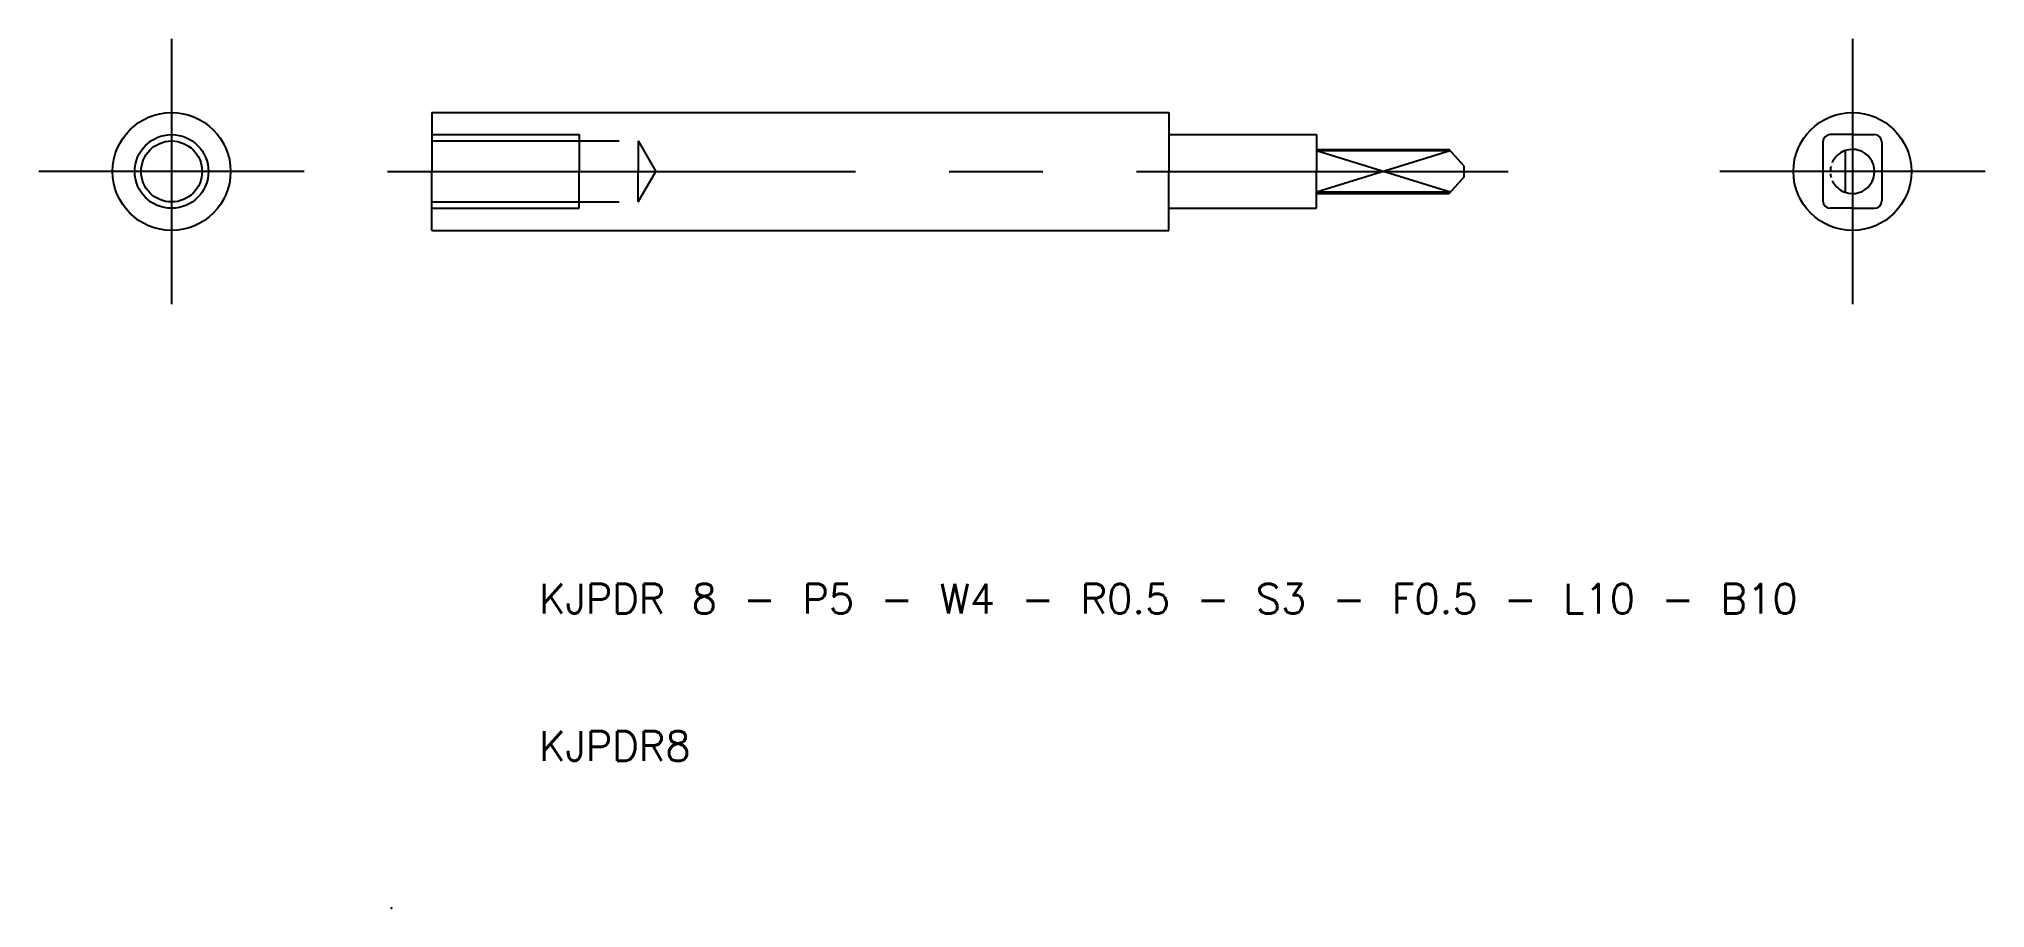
# Model space of a CAD drawing. Extents: x -24 to 108, y 0 to 59.
import ezdxf

# ---------------------------------------------------------------- set-up
doc = ezdxf.new("R2010")
doc.units = 0
for name, pattern in [('CENTER', [50.8, 31.75, -6.35, 6.35, -6.35]), ('DASHED', [19.05, 12.7, -6.35]), ('PHANTOM', [2.5, 1.25, -0.25, 0.25, -0.25, 0.25, -0.25])]:
    doc.linetypes.add(name, pattern=pattern)
doc.layers.get('0').update_dxf_attribs({"linetype": 'CONTINUOUS'})
doc.layers.add('CENTER', color=1, linetype='CENTER')
doc.styles.get("Standard").update_dxf_attribs({"font": 'txt.shx'})

msp = doc.modelspace()

# ---------------------------------------------------------------- linework, layer by layer
for p, q in [((2.73, 54), (52.73, 54)), ((2.73, 54), (2.73, 50)), ((52.73, 54), (52.73, 52.5)), ((52.73, 52.5), (62.73, 52.5)), ((52.73, 52.5), (52.73, 50)), ((62.73, 52.5), (62.73, 51.25)), ((62.73, 51.5), (71.73, 51.5)), ((62.73, 51.5), (62.73, 50)), ((71.73, 51.5), (71.73, 51.41)), ((72.73, 50.38), (72.73, 49.62)), ((2.73, 46), (2.73, 50)), ((52.73, 47.5), (52.73, 50)), ((62.73, 48.5), (62.73, 50)), ((62.73, 47.5), (62.73, 48.75)), ((62.73, 48.5), (71.73, 48.5)), ((71.73, 48.5), (71.73, 48.59)), ((52.73, 46), (52.73, 47.5)), ((52.73, 47.5), (62.73, 47.5)), ((2.73, 46), (52.73, 46))]:
    msp.add_line(p, q)
at = {"color": 3, "linetype": 'DASHED'}
for p, q in [((2.73, 52.5), (12.73, 52.5)), ((2.73, 52.07), (16.73, 52.07)), ((12.73, 52.5), (12.73, 50)), ((16.73, 52.07), (16.73, 50)), ((16.73, 52.07), (17.93, 50)), ((12.73, 47.5), (12.73, 50)), ((16.73, 47.93), (17.93, 50)), ((16.73, 47.93), (16.73, 50)), ((2.73, 47.93), (16.73, 47.93)), ((2.73, 47.5), (12.73, 47.5))]:
    msp.add_line(p, q, dxfattribs=at)
at = {"color": 7, "linetype": 'CONTINUOUS'}
for p, q in [((72.73, 50.38), (71.73, 51.5)), ((97.09, 52), (97.09, 48)), ((99.09, 52.5), (97.59, 52.5)), ((99.09, 52.5), (100.59, 52.5)), ((101.09, 52), (101.09, 48)), ((71.81, 51.41), (62.73, 51.41)), ((98.59, 51.41), (98.59, 48.59)), ((72.73, 49.62), (71.73, 48.5)), ((71.81, 48.59), (62.73, 48.59)), ((99.09, 47.5), (97.59, 47.5)), ((99.09, 47.5), (100.59, 47.5))]:
    msp.add_line(p, q, dxfattribs=at)
at = {"color": 3, "linetype": 'CONTINUOUS'}
for p, q in [((71.81, 51.41), (62.73, 48.59)), ((71.81, 48.59), (62.73, 51.41))]:
    msp.add_line(p, q, dxfattribs=at)
at = {"color": 7, "linetype": 'CONTINUOUS'}
for centre, radius in [((-14.92, 50), 4), ((99.09, 50), 4), ((-14.92, 50), 2.07)]:
    msp.add_circle(centre, radius, dxfattribs=at)
at = {"color": 3, "linetype": 'CONTINUOUS'}
msp.add_circle((-14.92, 50), 2.5, dxfattribs=at)
at = {"color": 7, "linetype": 'CONTINUOUS'}
for centre, radius, start, end in [((97.59, 52), 0.5, 90, 180), ((99.09, 50), 1.5, 250.5288, 109.4712), ((100.59, 52), 0.5, 0, 90), ((97.59, 48), 0.5, 180, 270), ((100.59, 48), 0.5, 270, 0)]:
    msp.add_arc(centre, radius, start, end, dxfattribs=at)
at = {"color": 3, "linetype": 'PHANTOM'}
msp.add_arc((99.09, 50), 1.5, 109.4712, 250.5288, dxfattribs=at)
msp.add_point((0, 0))
at = {"layer": 'CENTER', "color": 1, "linetype": 'CENTER'}
for p, q in [((-14.92, 59), (-14.92, 41)), ((99.09, 59), (99.09, 41)), ((-5.92, 50), (-23.92, 50)), ((-0.27, 50), (75.73, 50)), ((108.09, 50), (90.09, 50))]:
    msp.add_line(p, q, dxfattribs=at)

# ---------------------------------------------------------------- texts
at = {"color": 7, "linetype": 'CONTINUOUS'}
for s, p in [('KJPDR 8 - P5 - W4 - R0.5 - S3 - F0.5 - L10 - B10', (10, 20)), ('KJPDR8', (10, 10))]:
    msp.add_text(s, height=2, dxfattribs=at).set_placement(p)

doc.saveas('drawing.dxf')
